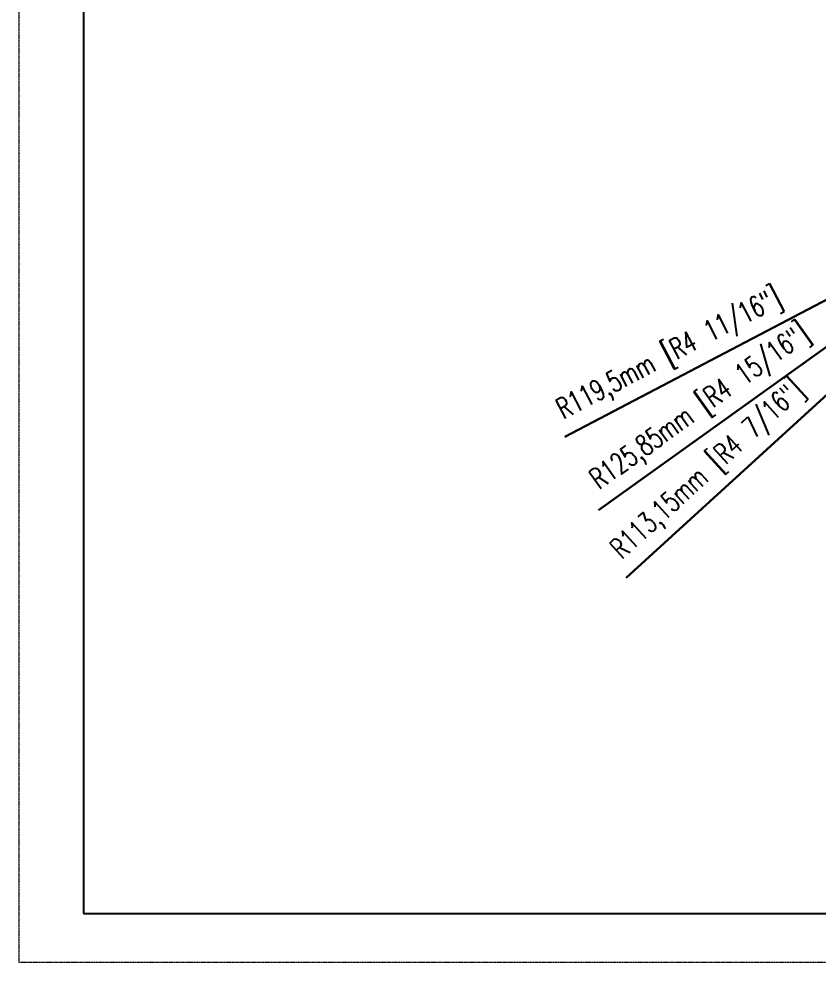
# Model space of a CAD drawing. Header units: millimetres. Extents: x 222 to 1745, y 294 to 1363.
# Drawn here: x 222 to 662, y 294 to 813 of the extents above; entities that cross this region are included whole.
import ezdxf

# ---------------------------------------------------------------- set-up
doc = ezdxf.new("R2010")
doc.units = ezdxf.units.MM
doc.linetypes.add('PHANTOM2', pattern=[1.25, 0.625, -0.125, 0.125, -0.125, 0.125, -0.125])
doc.layers.add('尺寸標注', color=1, linetype='Continuous', lineweight=30)
doc.layers.add('裝訂區域', color=6, linetype='PHANTOM2', lineweight=13)
doc.styles.add('DIM', font='txt.shx', dxfattribs={"width": 0.7, "bigfont": 'chineset.shx'})
doc.dimstyles.new('mm+in(开孔纸尺寸)', dxfattribs={"dimscale": 3, "dimtxt": 3.8, "dimasz": 2, "dimexe": 1.25, "dimexo": 0.625, "dimgap": 2, "dimtad": 1, "dimtxsty": 'DIM', "dimcen": 0, "dimclrd": 256, "dimclre": 256, "dimclrt": 3, "dimadec": 0, "dimazin": 0, "dimtfac": 1, "dimtmove": 0, "dimatfit": 1, "dimfxl": 1, "dimlwd": -1, "dimarcsym": 0})

# ---------------------------------------------------------------- blocks, each defined once
blk = doc.blocks.new('*D32')
at = {"layer": 'Defpoints', "color": 0}
for p in [(800.52, 729.16), (698.25, 655.82)]:
    blk.add_point(p, dxfattribs=at)
at = {"layer": '尺寸標注'}
blk.add_line((540.53, 542.71), (693.37, 652.32), dxfattribs=at)
blk.add_solid([(693.96, 651.51), (692.79, 653.13), (698.25, 655.82)], dxfattribs=at)
at = {"layer": '尺寸標注', "color": 3, "insert": (596.94, 598.73), "char_height": 11.4, "attachment_point": 5, "rotation": 35.6469, "style": 'DIM'}
blk.add_mtext('R125,85mm [R4 15/16"]', dxfattribs=at)
blk = doc.blocks.new('*D33')
at = {"layer": 'Defpoints', "color": 0}
for p in [(800.52, 729.16), (694.7, 673.64)]:
    blk.add_point(p, dxfattribs=at)
at = {"layer": '尺寸標注'}
blk.add_line((522.07, 583.08), (689.38, 670.85), dxfattribs=at)
blk.add_solid([(689.85, 669.97), (688.92, 671.74), (694.7, 673.64)], dxfattribs=at)
at = {"layer": '尺寸標注', "color": 3, "insert": (579.81, 627.65), "char_height": 11.4, "attachment_point": 5, "rotation": 27.6835, "style": 'DIM'}
blk.add_mtext('R119,5mm [R4 11/16"]', dxfattribs=at)
blk = doc.blocks.new('*D34')
at = {"layer": 'Defpoints', "color": 0}
for p in [(800.52, 729.16), (716.97, 652.86)]:
    blk.add_point(p, dxfattribs=at)
at = {"layer": '尺寸標注'}
blk.add_line((555.73, 505.61), (712.54, 648.81), dxfattribs=at)
blk.add_solid([(713.21, 648.07), (711.86, 649.55), (716.97, 652.86)], dxfattribs=at)
at = {"layer": '尺寸標注', "color": 3, "insert": (601.22, 564.29), "char_height": 11.4, "attachment_point": 5, "rotation": 42.4034, "style": 'DIM'}
blk.add_mtext('R113,15mm [R4 7/16"]', dxfattribs=at)

msp = doc.modelspace()

# ---------------------------------------------------------------- linework, layer by layer
for p, q in [((257.386, 1336.622), (257.386, 321.17)), ((257.386, 321.17), (1709.532, 321.17))]:
    msp.add_line(p, q)
at = {"layer": '裝訂區域'}
msp.add_lwpolyline([(221.928, 294.449), (1744.99, 294.449), (1744.99, 1363.265), (221.928, 1363.265)], close=True, dxfattribs=at)

# ---------------------------------------------------------------- dimensions: what is measured, and where the dimension line sits
at = {"layer": '尺寸標注'}
for mpoint, picture, middle in [((694.697, 673.642), '*D33', (585.684, 616.449)), ((698.249, 655.817), '*D32', (604.313, 588.449)), ((716.966, 652.858), '*D34', (609.755, 554.949))]:
    dim = msp.add_radius_dim(center=(800.518, 729.161), mpoint=mpoint, dimstyle='mm+in(开孔纸尺寸)', override={"dimpost": 'mm', "dimtofl": 0}, dxfattribs=at)
    dim.commit()
    dim.dimension.update_dxf_attribs({"geometry": picture, "text_midpoint": middle, "dimtype": 164})

doc.saveas('drawing.dxf')
